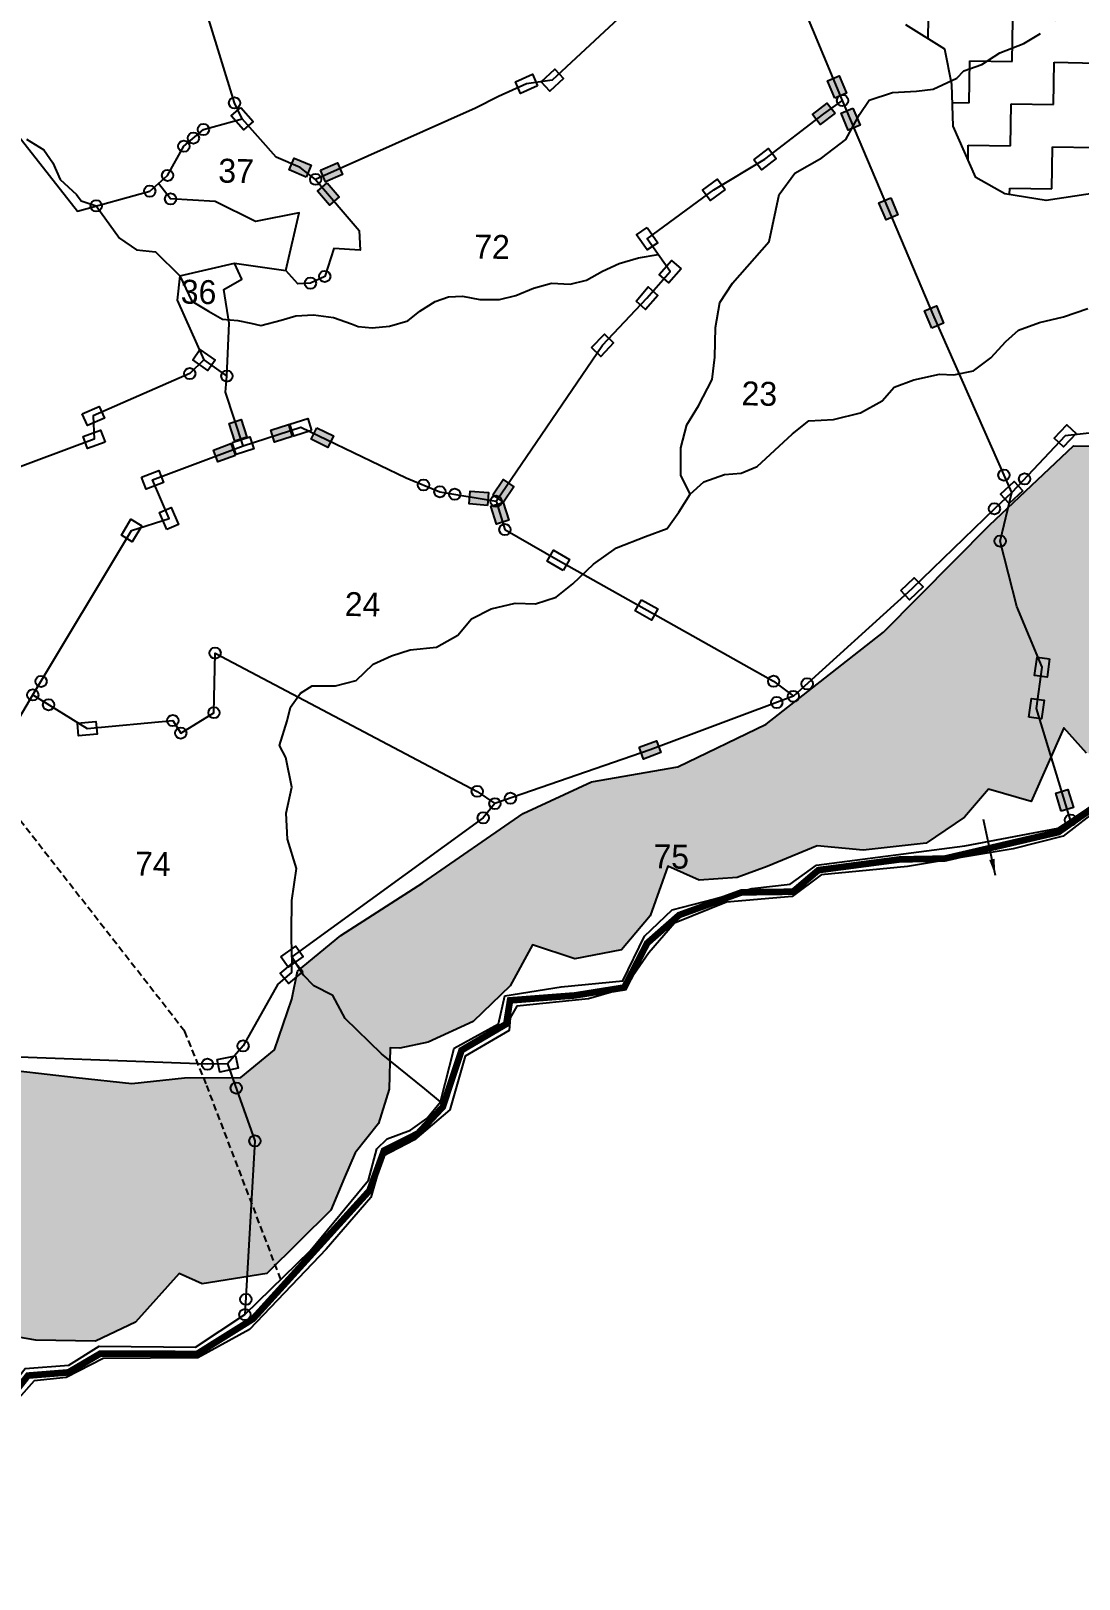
# Model space of a CAD drawing. Header units: metres. Extents: x 301755 to 304732, y 1947961 to 1950665.
# Drawn here: x 302934 to 303717, y 1948103 to 1949258 of the extents above; entities that cross this region are included whole.
import ezdxf

# ---------------------------------------------------------------- set-up
doc = ezdxf.new("R2010")
doc.units = ezdxf.units.M
doc.header["$MEASUREMENT"] = 0
doc.linetypes.add('DASHDOT', pattern=[1, 0.5, -0.25, 0, -0.25])
doc.linetypes.add('DASHED', pattern=[0.75, 0.5, -0.25])
for name, color, linetype in [('LINE_FOOTPATH', 1, 'DASHED'), ('LINE_WATER', 4, 'Continuous'), ('POLY_HATCH', 12, 'Continuous'), ('POLY_PARCEL', 6, 'Continuous'), ('POLY_WATER', 4, 'Continuous'), ('SYM_ARROW', 1, 'Continuous'), ('SYM_STONE', 1, 'Continuous'), ('TEXT_PARCEL', 7, 'Continuous'), ('V_BOUND_STREAM_LINE', 7, 'DASHDOT')]:
    doc.layers.add(name, color=color, linetype=linetype)
doc.styles.get("Standard").update_dxf_attribs({"font": 'arial.ttf'})
doc.styles.add('TEXT_MAP', font='')
doc.styles.get('TEXT_MAP').set_extended_font_data('Kruti Dev 050')
doc.dimstyles.get("Standard").update_dxf_attribs({"dimtxt": 0.18, "dimasz": 0.18, "dimexe": 0.18, "dimexo": 0.0625, "dimgap": 0.09, "dimtad": 0, "dimtih": 1, "dimtoh": 1, "dimdec": 4, "dimzin": 0, "dimdsep": 46, "dimtxsty": 'Standard', "dimcen": 0.09, "dimadec": 0, "dimazin": 0, "dimtfac": 1, "dimtdec": 4, "dimtofl": 0, "dimtmove": 0, "dimatfit": 3, "dimfxl": 1, "dimtolj": 1, "dimtzin": 0, "dimarcsym": 0})
pattern_1 = [(358.9197, (301528.122, 1947701.447), (32.06744, 30.88043), [31.47953, -31.47953]), (88.9197, (301559.596, 1947700.854), (-30.88043, 32.06744), [31.47953, -31.47953])]

# ---------------------------------------------------------------- blocks, each defined once
blk = doc.blocks.new('STONESQUAREFILLED')
blk.add_hatch(color=256).paths.add_polyline_path([(0.7, -0.48), (0.7, 0.48), (-0.7, 0.48), (-0.7, -0.48)])
blk.add_lwpolyline([(-0.7, 0.48), (0.7, 0.48), (0.7, -0.48), (-0.7, -0.48)], close=True)
blk = doc.blocks.new('STONE')
blk.add_circle((0, 0), 0.851)
blk = doc.blocks.new('STONESQUARE')
blk.add_lwpolyline([(-0.7, 0.48), (0.7, 0.48), (0.7, -0.48), (-0.7, -0.48)], close=True)
blk = doc.blocks.new('TEXTARROW')
blk.add_leader([(0.04, -0.01), (8.68, -0.01)], dimstyle='Standard', override={"dimtxt": 2.5, "dimasz": 2.5, "dimexe": 1.25, "dimexo": 0.625, "dimgap": 0.625, "dimtad": 1, "dimtih": 0, "dimtoh": 0, "dimzin": 8, "dimcen": 2.5, "dimtofl": 1})

msp = doc.modelspace()

# ---------------------------------------------------------------- hatches: boundary and pattern name
at = {"layer": 'POLY_HATCH'}
h = msp.add_hatch(dxfattribs=at)
h.set_pattern_fill('ZIGZAG', color=256, scale=9.914814, angle=-1.0803, style=0)
h.set_pattern_definition(pattern_1)
h.paths.add_polyline_path([(304046.9, 1948787.2), (304097.3, 1948781.3), (304141.6, 1948778), (304171.9, 1948810.7), (304198.5, 1948850.8), (304204.1, 1948884.3), (304220.1, 1948881.6), (304257.2, 1948887), (304280.7, 1948892.7), (304319.2, 1948906.8), (304335.7, 1948927.4), (304331.2, 1948954.6), (304307.1, 1948984.7), (304308.6, 1948994.5), (304334.3, 1948984.1), (304366.4, 1948989.7), (304384.2, 1949016.5), (304410, 1949060.9), (304431.1, 1949069.1), (304447.4, 1949086.1), (304462.6, 1949108), (304462.1, 1949143.7), (304474.4, 1949144.7), (304503.1, 1949160.2), (304522.2, 1949193.1), (304529, 1949227.5), (304546.3, 1949229.6), (304571.3, 1949245.2), (304580.3, 1949265.9), (304595.6, 1949295.2), (304601.2, 1949329.6), (304590.9, 1949353.8), (304634, 1949354.2), (304650.7, 1949387.2), (304648.6, 1949409.4), (304640.5, 1949436.7), (304623.7, 1949460.4), (304604.3, 1949476.8), (304558, 1949506), (304559.5, 1949519.5), (304557.3, 1949538), (304556.4, 1949551.6), (304537.2, 1949581.5), (304482.1, 1949602.3), (304474.7, 1949601.2), (304472.5, 1949616), (304471.5, 1949628.4), (304459.7, 1949654.5), (304467.4, 1949670.3), (304480.2, 1949697.2), (304488.2, 1949729.1), (304485.1, 1949761.2), (304474.7, 1949799.6), (304434, 1949820.8), (304439.3, 1949844.2), (304443.7, 1949881), (304445.7, 1949921.7), (304439, 1949960), (304411.3, 1949992.5), (304393.1, 1950007.5), (304394.3, 1950027.4), (304390.9, 1950049.6), (304382.8, 1950069.7), (304365.6, 1950087.6), (304343.7, 1950104.9), (304326.7, 1950096), (304320.9, 1950113.7), (304313.6, 1950133.7), (304282.5, 1950151.2), (304273.8, 1950137.6), (304260.8, 1950135.5), (304183.3, 1950130.8), (304171.8, 1950048.4), (304180.3, 1950034.6), (304209.2, 1949998.3), (304234.1, 1949948.5), (304255.3, 1949892.7), (304255.9, 1949859.4), (304256.3, 1949816.3), (304268.1, 1949785.3), (304282.5, 1949767.7), (304293.2, 1949746.6), (304300, 1949714.4), (304288.1, 1949669.1), (304302.7, 1949658.9), (304310.8, 1949635.4), (304315.2, 1949604.5), (304319.7, 1949579.8), (304341.3, 1949548.5), (304350.5, 1949516.3), (304358.4, 1949462.4), (304377.4, 1949423.8), (304389.8, 1949360.7), (304397.5, 1949312.5), (304387.4, 1949297.9), (304344.8, 1949265.5), (304317.3, 1949245.1), (304283.4, 1949212.4), (304239.6, 1949205.5), (304209.7, 1949188.8), (304180.7, 1949153.6), (304126.3, 1949143.5), (304083.8, 1949112.3), (304040.4, 1949103.2), (303975.1, 1949103.2), (303956.1, 1949074), (303927.6, 1949069.6), (303894.4, 1949071.5), (303875.6, 1949057.1), (303821.8, 1949017.4), (303751.5, 1948948.5), (303712.5, 1948948.6), (303649.8, 1948889.4), (303570.6, 1948809.6), (303483, 1948741), (303417, 1948709), (303352.7, 1948697.9), (303301.7, 1948674.2), (303226.8, 1948622.6), (303165.6, 1948583.1), (303133.1, 1948556.6), (303129, 1948535.8), (303115.9, 1948497.8), (303090.9, 1948477.3), (303048.9, 1948476.9), (303009.4, 1948472.7), (302968, 1948477.2), (302902.8, 1948484.6), (302864.4, 1948475.5), (302827.4, 1948472.5), (302770.7, 1948477.3), (302757.8, 1948444.2), (302728.7, 1948406.6), (302712.9, 1948416.7), (302701.9, 1948489.6), (302662.4, 1948553.2), (302620.5, 1948615.6), (302579.5, 1948664.5), (302535.2, 1948736.8), (302479.2, 1948776), (302461.4, 1948813.3), (302453.9, 1948873.8), (302449.5, 1948925.5), (302443.7, 1948942.8), (302442.6, 1948951.5), (302440.4, 1948966.3), (302438.3, 1948986), (302433.8, 1949004.6), (302425.3, 1949012.2), (302411, 1949042), (302410.2, 1949064.2), (302419.4, 1949091.1), (302435.7, 1949109.3), (302437.6, 1949142.5), (302441.7, 1949164.6), (302453.2, 1949187.8), (302461.3, 1949222.2), (302498.6, 1949240), (302500.2, 1949258.4), (302497.5, 1949298.5), (302489.3, 1949319.6), (302487.4, 1949350.4), (302489.3, 1949387.4), (302475.1, 1949418.4), (302473.1, 1949443.1), (302472.3, 1949466.6), (302472.8, 1949490), (302478.2, 1949514.5), (302482.3, 1949536.6), (302479.2, 1949569.9), (302473.3, 1949583.6), (302462.8, 1949614.6), (302468.2, 1949639.1), (302480.5, 1949656.7), (302455.6, 1949712.6), (302420.3, 1949735.5), (302415.3, 1949728.2), (302367, 1949720.5), (302331.1, 1949712.5), (302312.9, 1949730.1), (302290.1, 1949762.6), (302265.9, 1949785.2), (302243.3, 1949827.5), (302223.8, 1949842.7), (302199.7, 1949871.5), (302179.2, 1949892.8), (302164.7, 1949912.8), (302150.3, 1949932.8), (302139.5, 1949949), (302127.5, 1949965.2), (302124.2, 1949987.5), (302132.1, 1950010.7), (302154.8, 1950039.9), (302090.9, 1950053.4), (302019.2, 1950038.7), (302008.8, 1950014.3), (302018, 1949974.2), (302005.3, 1949953.5), (302009.7, 1949925), (302015.4, 1949902.7), (302021, 1949873.1), (302038.5, 1949818.5), (302043.1, 1949803.7), (302049, 1949785.1), (302052.4, 1949769), (302045.8, 1949749.4), (302027.9, 1949715.2), (302027.5, 1949691.8), (302040.7, 1949675.6), (302065.4, 1949676.3), (302079.4, 1949699.5), (302092.2, 1949723.9), (302093.1, 1949704.1), (302098.8, 1949683.1), (302115.9, 1949675.4), (302134.2, 1949665.2), (302136.5, 1949654), (302137.2, 1949623.2), (302146.5, 1949597.2), (302157.3, 1949579.7), (302197.7, 1949566), (302163.1, 1949561.7), (302112, 1949531.9), (302094.1, 1949495.2), (302093.4, 1949459.5), (302105, 1949419.9), (302120.6, 1949396.2), (302156.1, 1949385.6), (302184.4, 1949383.9), (302204.4, 1949394.6), (302214.1, 1949388.2), (302212.4, 1949363.6), (302218.2, 1949345), (302226.6, 1949330.1), (302226, 1949296.8), (302239.2, 1949279.3), (302214.2, 1949262.6), (302197.8, 1949240.7), (302192.2, 1949208.8), (302212.5, 1949171.4), (302197.4, 1949154.5), (302175.8, 1949119.1), (302166.4, 1949078.6), (302189.2, 1949047.4), (302240.4, 1949011.5), (302209.4, 1949002.2), (302189.1, 1948973), (302179.8, 1948937.5), (302195.1, 1948899), (302242.6, 1948859.4), (302218.7, 1948835.2), (302213.1, 1948800.8), (302239.3, 1948753.5), (302282.1, 1948735.4), (302267, 1948716), (302259.9, 1948666.8), (302275.1, 1948624.6), (302306.8, 1948604.3), (302352.3, 1948596.1), (302404.2, 1948605), (302386.9, 1948582.4), (302370.6, 1948569.1), (302358, 1948553.4), (302338.9, 1948524.1), (302327.5, 1948504.6), (302336.7, 1948472.4), (302340, 1948449), (302359.5, 1948437.5), (302418, 1948400.7), (302391.5, 1948369.1), (302381, 1948336.1), (302379.3, 1948310.2), (302405.4, 1948259.2), (302417.5, 1948243), (302446.7, 1948223.9), (302476, 1948208.6), (302515.2, 1948194.3), (302547.3, 1948197.4), (302568.3, 1948200.7), (302579, 1948178.3), (302610.7, 1948158), (302657.3, 1948147.3), (302696, 1948172.4), (302712.4, 1948191.8), (302745, 1948248), (302751.7, 1948213.4), (302765, 1948197.1), (302785.8, 1948188.1), (302821.5, 1948189.9), (302855.1, 1948202.8), (302887.7, 1948233), (302898.1, 1948262.4), (302906.1, 1948295.5), (302913.4, 1948285.5), (302937.9, 1948281.3), (302982.3, 1948280.5), (303012.2, 1948294.7), (303044.9, 1948331.1), (303062, 1948323.3), (303110.3, 1948331.1), (303158, 1948378.2), (303168.3, 1948402.7), (303176.1, 1948421), (303193.7, 1948442.8), (303201.6, 1948468.6), (303202.2, 1948499.4), (303209.6, 1948499.2), (303230.7, 1948503.7), (303264.2, 1948519.1), (303291.9, 1948545.7), (303308.5, 1948576.2), (303340.3, 1948565.7), (303375, 1948572.5), (303396.4, 1948598), (303409.7, 1948634.9), (303432.9, 1948624.6), (303461.3, 1948626.6), (303483.7, 1948634.8), (303521, 1948650.1), (303555.4, 1948647), (303602.4, 1948652.2), (303631.1, 1948671.4), (303648.9, 1948692.3), (303680.8, 1948683.1), (303705.2, 1948738.1), (303722.1, 1948719.3), (303765.3, 1948718.5), (303791.5, 1948736.4), (303815.7, 1948775.4), (303834.1, 1948750.5), (303882.9, 1948721.3), (303927, 1948706.9), (303960.3, 1948709.9), (303995.2, 1948727.8), (304016.7, 1948755.7)])
h.paths.add_polyline_path([(302253.5, 1949553.3, -1), (302270.8, 1949553, -1)], flags=16)
h.paths.add_polyline_path([(302165.8, 1949534.3, -1), (302183, 1949534, -1)], flags=16)
h = msp.add_hatch(dxfattribs=at)
h.set_pattern_fill('ZIGZAG', color=256, scale=9.914814, angle=-1.0803, style=0)
h.set_pattern_definition(pattern_1)
h.paths.add_polyline_path([(304050.9, 1949145.5), (304080.4, 1949150.8), (304112.9, 1949157.5), (304142.4, 1949162.9), (304167.4, 1949168.3), (304182.5, 1949187.1), (304210.7, 1949202.7), (304235.9, 1949212.5), (304272.8, 1949223.5), (304308.7, 1949255.2), (304337, 1949273.7), (304371.2, 1949295.1), (304384.7, 1949311), (304377.9, 1949342), (304351.8, 1949357.2), (304343.3, 1949375), (304340.9, 1949404.4), (304326.7, 1949431.1), (304306.8, 1949468.2), (304270.3, 1949477.7), (304237.9, 1949473.9), (304228.9, 1949466.7), (304202.5, 1949470.1), (304162.5, 1949450.3), (304150.2, 1949421.2), (304128.8, 1949380.5), (304121.9, 1949405.6), (304101.6, 1949419.2), (304069.3, 1949421.2), (304054.5, 1949412.7), (304019.2, 1949411.9), (304019.6, 1949433.9), (304009.8, 1949460.5), (303985.4, 1949491.9), (303966.6, 1949506.9), (303936, 1949520.7), (303955.4, 1949535), (303974.8, 1949549.3), (303995.8, 1949573.9), (304005.3, 1949610.4), (303995.8, 1949650.3), (303974.8, 1949707.9), (303950.2, 1949727.5), (303926.9, 1949738.2), (303903.5, 1949747.5), (303878.6, 1949747.9), (303854.9, 1949738.1), (303829.5, 1949716.6), (303826.8, 1949731.3), (303809.5, 1949749.2), (303777.2, 1949749.8), (303744.6, 1949812.1), (303699.1, 1949818.9), (303679.9, 1949810.4), (303646.4, 1949830.2), (303605.1, 1949820.7), (303585.2, 1949777), (303563, 1949768.6), (303543.4, 1949744), (303528.2, 1949714.9), (303536.3, 1949681), (303582.7, 1949643.4), (303532.5, 1949634), (303512.6, 1949591.8), (303537.7, 1949520.9), (303545.9, 1949485.5), (303572.2, 1949479.1), (303596.9, 1949463.9), (303580.4, 1949446.6), (303546, 1949412), (303532, 1949371.2), (303539.7, 1949313.7), (303552.4, 1949285.6), (303587.2, 1949262.9), (303616.3, 1949244.7), (303621.7, 1949218.2), (303622.6, 1949187.3), (303639.5, 1949148.8), (303661.3, 1949136.7), (303692.1, 1949131.7), (303734.8, 1949138.2), (303757.1, 1949151), (303771.8, 1949152.2), (303776, 1949140.4), (303798, 1949138.5), (303821.6, 1949141), (303832.5, 1949099.7), (303869, 1949087.2), (303908.7, 1949088), (303925.3, 1949106.7), (303948.3, 1949162.1), (303967.3, 1949155.9), (303976, 1949148.4), (304014.1, 1949141.8)])
h.paths.add_polyline_path([(304017.4, 1949245.4), (303984.7, 1949242.4), (303950.9, 1949240.6), (303930.5, 1949245.8), (303910.2, 1949254.7), (303886.1, 1949257.5), (303873.7, 1949240.9), (303869.5, 1949209.6), (303845.7, 1949227), (303820.9, 1949256.4), (303791.6, 1949301.5), (303764.2, 1949320.1), (303740.7, 1949354.3), (303746.4, 1949397.6), (303719.3, 1949435.5), (303707.7, 1949457.4), (303708.5, 1949498.4), (303710, 1949517.6), (303691.4, 1949551.8), (303672, 1949613.6), (303675.3, 1949659.3), (303662.1, 1949663.2), (303662.6, 1949689.7), (303676, 1949694.3), (303689.2, 1949691.6), (303703.3, 1949672.1), (303729.5, 1949654.7), (303752.4, 1949650.7), (303761.9, 1949644.5), (303771.3, 1949629.8), (303775.6, 1949603.2), (303800.9, 1949601.5), (303821.5, 1949606), (303845.8, 1949616.4), (303863.9, 1949617.2), (303865, 1949610), (303861.1, 1949595.6), (303831.5, 1949563.6), (303820.5, 1949552.9), (303806.7, 1949526.7), (303816.1, 1949510.8), (303827.8, 1949493.7), (303831.2, 1949479.2), (303835.5, 1949455), (303832.8, 1949439.4), (303833.6, 1949417.7), (303843, 1949401.8), (303853.5, 1949384.7), (303858, 1949367.8), (303857.7, 1949350.9), (303863.4, 1949331.5), (303876.1, 1949304.7), (303880.9, 1949302.2), (303906.3, 1949305.4), (303934.1, 1949307.3), (303960.6, 1949305.6), (303985.7, 1949293), (304000.2, 1949292.8), (304019.6, 1949299.6), (304048.7, 1949305.1), (304076.4, 1949304.6), (304101.7, 1949300.5), (304123.4, 1949300.1), (304142.8, 1949306.9), (304172, 1949319.7), (304198.5, 1949318), (304203, 1949299.8), (304160.4, 1949281.3), (304148.9, 1949247.8), (304132, 1949245.7), (304063, 1949232.5)], flags=16)

# ---------------------------------------------------------------- linework, layer by layer
at = {"layer": 'LINE_FOOTPATH', "ltscale": 10}
msp.add_lwpolyline([(303120.7, 1948326.6), (303065, 1948472.4), (303049, 1948511.7), (302908.9, 1948691.1), (302893.9, 1948727.2), (302849.8, 1948865.2), (302805.3, 1949017.8), (302764.1, 1949196.8), (302755.3, 1949225.8), (302747.4, 1949416.4), (302745.5, 1949501.3), (302753.1, 1949538.1), (302776.9, 1949595), (302789.6, 1949625.1), (302802.6, 1949669), (302810.3, 1949722.8), (302809.2, 1949849.5)], dxfattribs=at)
at = {"layer": 'LINE_WATER'}
for points in [[(303426.3, 1948912.5), (303419.4, 1948926.7), (303419.4, 1948947.1), (303423.9, 1948964.3), (303432.5, 1948978.4), (303442.6, 1948998.2), (303444.8, 1949014.8), (303445.3, 1949037), (303448.5, 1949055.5), (303457.8, 1949070), (303485.3, 1949101), (303492.7, 1949136.2), (303504.4, 1949152), (303524.5, 1949163.6), (303542.4, 1949177.3), (303552.8, 1949196), (303559.8, 1949206.6), (303577.2, 1949212.4), (303595.2, 1949213.2), (303607.6, 1949214.8), (303625.4, 1949223.1), (303630.6, 1949228.5), (303644, 1949233.3), (303657.5, 1949241.8), (303675.3, 1949248.9), (303687.8, 1949256.4)], [(302930.9, 1949177.4), (302943.7, 1949169.6), (302950.5, 1949159.9), (302955.9, 1949147.4), (302968.2, 1949136.2), (302971.7, 1949131.5), (302982.9, 1949127.7)], [(302982.9, 1949127.7), (303000.2, 1949103.7), (303012.9, 1949095), (303027.1, 1949093.3), (303045.2, 1949075.6)], [(303045.2, 1949075.6), (303054.2, 1949056.6), (303066.6, 1949049.2), (303077.1, 1949043.1), (303088.7, 1949042.1), (303098.3, 1949040.1), (303105.8, 1949038.4), (303120.9, 1949042.3), (303132, 1949045.7), (303145, 1949046.3), (303159.9, 1949044.5), (303173.5, 1949039.6), (303178.4, 1949037.7), (303189, 1949036.7), (303201.7, 1949037.9), (303215.4, 1949041.9), (303224.5, 1949049), (303235.9, 1949056.3), (303245.9, 1949059.7), (303256.2, 1949060.3), (303269.2, 1949057.9), (303283.9, 1949057.8), (303296.2, 1949060.8), (303309.3, 1949066.4), (303322.7, 1949070), (303336.7, 1949069.3), (303348.8, 1949072.3), (303360.9, 1949078.9), (303373.3, 1949084.6), (303387.7, 1949088.9), (303402.4, 1949091.4)], [(303240, 1948459), (303228.3, 1948468.8), (303195.8, 1948494.8), (303168.7, 1948521.4), (303159.6, 1948538.5), (303145.3, 1948545.6), (303137.6, 1948553.6), (303129, 1948567.4), (303128.6, 1948585.7), (303128.8, 1948609.3), (303132.5, 1948633.3), (303125.6, 1948655), (303124.7, 1948674.5), (303128.9, 1948693.9), (303124.5, 1948716), (303119.8, 1948725), (303125.5, 1948743.4), (303128, 1948753.7), (303135.5, 1948764), (303144, 1948769.6), (303161.5, 1948769.5), (303177, 1948773.6), (303189.7, 1948785.7), (303203.2, 1948791.8), (303217.2, 1948796.4), (303236.8, 1948798.3), (303252.9, 1948807.3), (303263.1, 1948819.6), (303277.6, 1948827.1), (303295.7, 1948831.1), (303310.7, 1948830.6), (303326.2, 1948835.6), (303338.8, 1948845.7), (303354.1, 1948860.4), (303371.3, 1948872.5), (303393, 1948880.9), (303409.1, 1948887), (303417.7, 1948899.2), (303426.3, 1948912.5), (303436.4, 1948921.7), (303451.9, 1948927.2), (303464.4, 1948928.2), (303476.4, 1948933.3), (303489.5, 1948945.5), (303502.7, 1948957.7), (303514.8, 1948967.3), (303533.3, 1948968.2), (303553.4, 1948973.2), (303569.6, 1948982.2), (303578.6, 1948992.5), (303593.2, 1948998), (303612.3, 1949002), (303623.2, 1949001.5), (303637.7, 1949004.5), (303650.8, 1949014.2), (303661.9, 1949026.4), (303671.5, 1949035), (303687, 1949040.6), (303705.1, 1949045), (303723.2, 1949051)]]:
    msp.add_lwpolyline(points, dxfattribs=at)
at = {"layer": 'POLY_HATCH'}
for points in [[(303734.8, 1949138.2), (303692.1, 1949131.7), (303661.3, 1949136.7), (303639.5, 1949148.8), (303622.6, 1949187.3), (303621.7, 1949218.2), (303616.3, 1949244.7), (303587.2, 1949262.9)], [(302902.8, 1948484.6), (302968, 1948477.2), (303009.4, 1948472.7), (303048.9, 1948476.9), (303090.9, 1948477.3), (303115.9, 1948497.8), (303129, 1948535.8), (303133.1, 1948556.6), (303165.6, 1948583.1), (303226.8, 1948622.6), (303301.7, 1948674.2), (303352.7, 1948697.9), (303417, 1948709), (303483, 1948741), (303570.6, 1948809.6), (303649.8, 1948889.4), (303712.5, 1948948.6), (303751.5, 1948948.5)], [(303722.1, 1948719.3), (303705.2, 1948738.1), (303680.8, 1948683.1), (303648.9, 1948692.3), (303631.1, 1948671.4), (303602.4, 1948652.2), (303555.4, 1948647), (303521, 1948650.1), (303483.7, 1948634.8), (303461.3, 1948626.6), (303432.9, 1948624.6), (303409.7, 1948634.9), (303396.4, 1948598), (303375, 1948572.5), (303340.3, 1948565.7), (303308.5, 1948576.2), (303291.9, 1948545.7), (303264.2, 1948519.1), (303230.7, 1948503.7), (303209.6, 1948499.2), (303202.2, 1948499.4), (303201.6, 1948468.6), (303193.7, 1948442.8), (303176.1, 1948421), (303168.3, 1948402.7), (303158, 1948378.2), (303110.3, 1948331.1), (303062, 1948323.3), (303044.9, 1948331.1), (303012.2, 1948294.7), (302982.3, 1948280.5), (302937.9, 1948281.3), (302913.4, 1948285.5)]]:
    msp.add_lwpolyline(points, dxfattribs=at)
at = {"layer": 'POLY_PARCEL'}
for points in [[(303474.7, 1949362.5), (303323.3, 1949221.6), (303304.1, 1949218.7), (303283.3, 1949209.3), (303266.1, 1949200.5), (303146.7, 1949147.5)], [(303540.1, 1949206.3), (303474.7, 1949362.5)], [(303091.9, 1949192.7), (303086.2, 1949204.5), (303066.7, 1949267.5), (303066, 1949278)], [(302900.2, 1949214.1), (302903.3, 1949207), (302968.8, 1949123.8), (303022.8, 1949138.7), (303029.3, 1949144.4)], [(303281.4, 1948907.3), (303360.9, 1949023.7), (303394, 1949058.8), (303411.3, 1949078.6), (303394.2, 1949103.2), (303443.9, 1949139.7), (303482.1, 1949162.5), (303526, 1949196.4), (303540.1, 1949206.3)], [(303666.3, 1948913.7), (303608.4, 1949044.8), (303540.1, 1949206.3)], [(303029.3, 1949144.4), (303036.2, 1949150.4), (303048.3, 1949172.2), (303062.9, 1949184.7), (303091.9, 1949192.7)], [(303146.7, 1949147.5), (303135.1, 1949156.3), (303117.1, 1949164), (303091.9, 1949192.7)], [(303124.4, 1949079.4), (303134.4, 1949122.5), (303101.7, 1949116), (303071.7, 1949130.9), (303038.4, 1949132.9), (303029.3, 1949144.4)], [(303146.7, 1949147.5), (303179.3, 1949109.4), (303179.9, 1949094.6), (303160.2, 1949095.9), (303153.5, 1949075.1), (303142.8, 1949070), (303133.4, 1949069.5), (303124.4, 1949079.4)], [(303045.2, 1949075.6), (303086.2, 1949085)], [(303080.5, 1949000.7), (303082.1, 1949040.2), (303078.1, 1949065.3), (303091.5, 1949072.9), (303086.2, 1949085)], [(303086.2, 1949085), (303124.4, 1949079.4)], [(303896.6, 1949090.1), (303867.4, 1949067.5), (303744.5, 1948960.4), (303706.2, 1948956.1), (303666.3, 1948913.7)], [(303045.2, 1949075.6), (303043.3, 1949057.4), (303063.3, 1949012.7)], [(303063.3, 1949012.7), (303052.7, 1949002.5), (302980.7, 1948970.9), (302981.3, 1948953.5), (302915.3, 1948929.1)], [(303063.3, 1949012.7), (303080.5, 1949000.7)], [(303092.5, 1948948.7), (303079.4, 1948988.8), (303080.5, 1949000.7)], [(303092.5, 1948948.7), (303135.6, 1948962.5), (303214.2, 1948924.7), (303239.5, 1948914.4), (303281.4, 1948907.3)], [(302935.5, 1948762.7), (303009.3, 1948885.5), (303037.3, 1948894.4), (303024.9, 1948923.2), (303092.5, 1948948.7)], [(303666.3, 1948913.7), (303653.4, 1948901.7), (303591.8, 1948842), (303503.3, 1948761.7)], [(303710.2, 1948669.4), (303684.8, 1948752.5), (303689, 1948783.5), (303670.2, 1948828.8), (303657.7, 1948877.6), (303666.3, 1948913.7)], [(303281.4, 1948907.3), (303288, 1948886.1), (303327.8, 1948863.2), (303488.6, 1948772.9), (303503.3, 1948761.7)], [(302935.5, 1948762.7), (302976.2, 1948737.6), (303040.1, 1948743.6), (303046, 1948734.3), (303070.8, 1948749.5), (303071.6, 1948794), (303267.3, 1948690.8), (303280.5, 1948681.6)], [(302776.5, 1948497.4), (302813, 1948557.2), (302860.9, 1948636.4), (302935.5, 1948762.7)], [(303503.3, 1948761.7), (303396.3, 1948721.7), (303280.5, 1948681.6)], [(303280.5, 1948681.6), (303271.8, 1948671), (303129, 1948567.4), (303128.7, 1948555.6), (303118.5, 1948547), (303092.5, 1948500.8), (303081, 1948487.4)], [(303081, 1948487.4), (303065.9, 1948487.1), (302878.3, 1948494.1), (302817.4, 1948482.6), (302788.2, 1948492.6), (302776.5, 1948497.4)], [(303081, 1948487.4), (303101.4, 1948429.9), (303093.9, 1948300.3)]]:
    msp.add_lwpolyline(points, dxfattribs=at)
at = {"layer": 'POLY_WATER'}
for points in [[(303710.2, 1948669.4), (303784.8, 1948719.6), (303807.2, 1948744.3), (303897.3, 1948697.3), (303924.7, 1948687.2), (303977.4, 1948697.6), (304039.2, 1948717.3), (304051.4, 1948739.2), (304067.2, 1948754.7)], [(303732.4, 1948678.7), (303704.7, 1948657.3), (303667.3, 1948647.8), (303588.5, 1948634.7), (303524, 1948628.6), (303502.3, 1948612.3), (303453.4, 1948608.1), (303414.6, 1948592.5), (303395.4, 1948570.2), (303376.9, 1948543.6), (303350.4, 1948535.9), (303297, 1948530.4), (303292, 1948521.9), (303291.1, 1948512.4), (303258.4, 1948493.2), (303246.9, 1948453.1), (303220.5, 1948430.7), (303196.7, 1948418.2), (303187.8, 1948387.7), (303154.5, 1948349.2), (303097.3, 1948289.2), (303058.7, 1948268), (302988.1, 1948267.6), (302960.5, 1948253.3), (302936.6, 1948250.8), (302905.2, 1948215.7)], [(303093.9, 1948300.3), (303142.5, 1948348), (303186.1, 1948400.6), (303192.3, 1948424), (303200.1, 1948431.5), (303217.5, 1948437.9), (303229.6, 1948446.6), (303240, 1948459), (303250, 1948499.1), (303283.2, 1948517.4), (303287.8, 1948538.3), (303329.9, 1948544.8), (303375.9, 1948549.4), (303392.3, 1948582.6), (303412.8, 1948602.3), (303443.7, 1948610.3), (303472.3, 1948618.3), (303500.9, 1948621.4), (303520.7, 1948635.8), (303631.3, 1948650.2), (303701.1, 1948663.3), (303710.2, 1948669.4)], [(302678.5, 1948103), (302716.2, 1948110.5), (302755.8, 1948104.3), (302785.7, 1948111.1), (302832.5, 1948135), (302836.5, 1948174), (302849.4, 1948189.2), (302857.7, 1948190.1), (302874.4, 1948190.3), (302929.8, 1948260.1), (302962.4, 1948262.5), (302985, 1948276.8), (303057.1, 1948275.9), (303093.9, 1948300.3)]]:
    msp.add_lwpolyline(points, dxfattribs=at)
at = {"layer": 'V_BOUND_STREAM_LINE', "ltscale": 10, "const_width": 4.96}
msp.add_lwpolyline([(302877.8, 1948186.1), (302931.9, 1948254.8), (302962.1, 1948257.2), (302985.9, 1948271.2), (303058.2, 1948271), (303099.9, 1948297.1), (303186.8, 1948392.8), (303197.7, 1948422.7), (303223.1, 1948435.5), (303241.6, 1948455.3), (303255.6, 1948497.6), (303289, 1948517.2), (303291.8, 1948534.8), (303340.2, 1948538.5), (303377.1, 1948544.4), (303394.2, 1948577.5), (303418.1, 1948598.5), (303464.7, 1948615.4), (303503.1, 1948615.9), (303522, 1948632), (303582.8, 1948640), (303616.3, 1948640.6), (303701.3, 1948660.4), (303783.3, 1948717.9)], dxfattribs=at)

# ---------------------------------------------------------------- block references
at = {"layer": 'SYM_ARROW', "xscale": 4.957407059961825, "yscale": 4.957407059961825, "zscale": 4.957407059961825, "rotation": 102.0795323773273}
msp.add_blockref('TEXTARROW', (303654.1, 1948627.7), dxfattribs=at)
at = {"layer": 'SYM_STONE', "ltscale": 10}
for name, p, xscale, yscale, zscale, rotation in [('STONESQUARE', (303304.1, 1949218.7), 9.914814119923651, 9.914814119923651, 9.914814119923651, 204.3118891633863), ('STONESQUARE', (303323.3, 1949221.6), 9.91481411992365, 9.91481411992365, 9.91481411992365, 42.9575429573668), ('STONESQUAREFILLED', (303535.9, 1949216.4), 9.91481411992365, 9.91481411992365, 9.91481411992365, 112.7204599085827), ('STONE', (303540.1, 1949206.3), 4.957407059961825, 4.957407059961825, 4.957407059961825, 358.919699455523), ('STONE', (303086.2, 1949204.5), 4.957407059961825, 4.957407059961825, 4.957407059961825, 358.919699455523), ('STONESQUARE', (303091.9, 1949192.7), 9.91481411992365, 9.91481411992365, 9.91481411992365, 311.2983599610233), ('STONESQUAREFILLED', (303526, 1949196.4), 9.91481411992365, 9.91481411992365, 9.91481411992365, 217.6742976030534), ('STONESQUAREFILLED', (303546, 1949192.4), 9.914814119923651, 9.914814119923651, 9.914814119923651, 292.9056091229534), ('STONE', (303062.9, 1949184.7), 4.957407059961825, 4.957407059961825, 4.957407059961825, 358.919699455523), ('STONE', (303048.3, 1949172.2), 4.957407059961825, 4.957407059961825, 4.957407059961825, 358.919699455523), ('STONE', (303055.4, 1949178.3), 4.957407059961825, 4.957407059961825, 4.957407059961825, 358.919699455523), ('STONESQUAREFILLED', (303135.1, 1949156.3), 9.91481411992365, 9.91481411992365, 9.91481411992365, 156.9223449736593), ('STONESQUARE', (303482.1, 1949162.5), 9.91481411992365, 9.91481411992365, 9.91481411992365, 37.67429760305357), ('STONE', (303036.2, 1949150.4), 4.957407059961825, 4.957407059961825, 4.957407059961825, 358.919699455523), ('STONE', (303146.7, 1949147.5), 4.957407059961825, 4.957407059961825, 4.957407059961825, 358.919699455523), ('STONESQUAREFILLED', (303158.5, 1949152.7), 9.91481411992365, 9.91481411992365, 9.91481411992365, 23.95530024209715), ('STONE', (303022.8, 1949138.7), 4.957407059961825, 4.957407059961825, 4.957407059961825, 358.919699455523), ('STONESQUAREFILLED', (303156.1, 1949136.5), 9.914814119923651, 9.914814119923651, 9.914814119923651, 310.6098044463895), ('STONESQUARE', (303443.9, 1949139.7), 9.91481411992365, 9.91481411992365, 9.91481411992365, 216.2792826986297), ('STONE', (302982.9, 1949127.7), 4.957407059961825, 4.957407059961825, 4.957407059961825, 358.919699455523), ('STONE', (303038.4, 1949132.9), 4.957407059961825, 4.957407059961825, 4.957407059961825, 358.919699455523), ('STONESQUAREFILLED', (303574.3, 1949125.5), 9.91481411992365, 9.91481411992365, 9.91481411992365, 292.9056091229533), ('STONESQUARE', (303394.2, 1949103.2), 9.91481411992365, 9.91481411992365, 9.91481411992365, 304.8376161082216), ('STONESQUARE', (303411.3, 1949078.6), 9.91481411992365, 9.91481411992365, 9.91481411992365, 228.8967154992098), ('STONE', (303142.8, 1949070), 4.957407059961825, 4.957407059961825, 4.957407059961825, 358.919699455523), ('STONE', (303153.5, 1949075.1), 4.957407059961825, 4.957407059961825, 4.957407059961825, 358.919699455523), ('STONESQUARE', (303394, 1949058.8), 9.91481411992365, 9.91481411992365, 9.91481411992365, 48.89671549921032), ('STONESQUAREFILLED', (303608.4, 1949044.8), 9.91481411992365, 9.91481411992365, 9.91481411992365, 112.9056091229528), ('STONESQUARE', (303360.9, 1949023.7), 9.91481411992365, 9.91481411992365, 9.91481411992365, 46.62604868824283)]:
    msp.add_blockref(name, p, dxfattribs=dict(at, xscale=xscale, yscale=yscale, zscale=zscale, rotation=rotation))
at = {"layer": 'SYM_STONE'}
for name, p, xscale, yscale, zscale, rotation in [('STONESQUARE', (303063.3, 1949012.7), 9.91481411992365, 9.91481411992365, 9.91481411992365, 324.9553906367742), ('STONE', (303052.7, 1949002.5), 4.957407059961825, 4.957407059961825, 4.957407059961825, 358.919699455523), ('STONE', (303080.5, 1949000.7), 4.957407059961825, 4.957407059961825, 4.957407059961825, 358.919699455523), ('STONESQUARE', (302980.7, 1948970.9), 9.914814119923651, 9.914814119923651, 9.914814119923651, 23.71607468737344), ('STONESQUAREFILLED', (303088.7, 1948960.2), 9.91481411992365, 9.91481411992365, 9.91481411992365, 108.1740494761472), ('STONESQUARE', (303135.6, 1948962.5), 9.91481411992365, 9.91481411992365, 9.91481411992365, 197.7487410712203), ('STONESQUARE', (302981.3, 1948953.5), 9.91481411992365, 9.91481411992365, 9.91481411992365, 200.3003806458317), ('STONESQUARE', (303092.5, 1948948.7), 9.91481411992365, 9.91481411992365, 9.91481411992365, 17.74874107122082), ('STONESQUAREFILLED', (303121.2, 1948957.9), 9.91481411992365, 9.91481411992365, 9.91481411992365, 197.7487410712206), ('STONESQUAREFILLED', (303151.7, 1948954.8), 9.91481411992365, 9.91481411992365, 9.91481411992365, 334.336547790051), ('STONESQUARE', (303706.2, 1948956.1), 9.91481411992365, 9.91481411992365, 9.91481411992365, 226.7365329837695), ('STONESQUAREFILLED', (303078.6, 1948943.5), 9.91481411992365, 9.91481411992365, 9.91481411992365, 200.6476065656562), ('STONESQUARE', (303024.9, 1948923.2), 9.91481411992365, 9.91481411992365, 9.91481411992365, 20.64760656565588), ('STONE', (303227.2, 1948919.4), 4.957407059961825, 4.957407059961825, 4.957407059961825, 358.919699455523), ('STONESQUAREFILLED', (303286.8, 1948915.1), 9.91481411992365, 9.91481411992365, 9.91481411992365, 55.69098617703344), ('STONE', (303660.5, 1948926.8), 4.957407059961825, 4.957407059961825, 4.957407059961825, 358.919699455523), ('STONESQUARE', (303666.3, 1948913.7), 9.91481411992365, 9.91481411992365, 9.91481411992365, 222.9412761962221), ('STONE', (303675.9, 1948923.9), 4.957407059961825, 4.957407059961825, 4.957407059961825, 358.919699455523), ('STONE', (303239.5, 1948914.4), 4.957407059961825, 4.957407059961825, 4.957407059961825, 358.919699455523), ('STONE', (303250.5, 1948912.5), 4.957407059961825, 4.957407059961825, 4.957407059961825, 358.919699455523), ('STONESQUAREFILLED', (303268.5, 1948909.5), 9.914814119923651, 9.914814119923651, 9.914814119923651, 175.4277528400226), ('STONE', (303281.4, 1948907.3), 4.957407059961825, 4.957407059961825, 4.957407059961825, 358.919699455523), ('STONESQUARE', (303037.3, 1948894.4), 9.91481411992365, 9.91481411992365, 9.91481411992365, 113.3480988515212), ('STONESQUAREFILLED', (303284.2, 1948898.3), 9.91481411992365, 9.91481411992365, 9.91481411992365, 287.349040051632), ('STONE', (303653.4, 1948901.7), 4.957407059961825, 4.957407059961825, 4.957407059961825, 358.919699455523), ('STONESQUARE', (303009.3, 1948885.5), 9.91481411992365, 9.91481411992365, 9.91481411992365, 239.0368506037211), ('STONE', (303288, 1948886.1), 4.957407059961825, 4.957407059961825, 4.957407059961825, 358.919699455523), ('STONE', (303657.7, 1948877.6), 4.957407059961825, 4.957407059961825, 4.957407059961825, 358.919699455523), ('STONESQUARE', (303327.8, 1948863.2), 9.91481411992365, 9.91481411992365, 9.91481411992365, 150.1456484702795), ('STONESQUARE', (303591.8, 1948842), 9.91481411992365, 9.91481411992365, 9.91481411992365, 44.09127308045043), ('STONESQUARE', (303393.7, 1948826.2), 9.914814119923651, 9.914814119923651, 9.914814119923651, 330.6585546324865), ('STONE', (303071.6, 1948794), 4.957407059961825, 4.957407059961825, 4.957407059961825, 358.919699455523), ('STONESQUARE', (303689, 1948783.5), 9.914814119923651, 9.914814119923651, 9.914814119923651, 262.2606643102291), ('STONE', (302941.7, 1948772.8), 4.957407059961825, 4.957407059961825, 4.957407059961825, 358.919699455523), ('STONE', (303488.6, 1948772.9), 4.957407059961825, 4.957407059961825, 4.957407059961825, 358.919699455523), ('STONE', (303513.6, 1948771), 4.957407059961825, 4.957407059961825, 4.957407059961825, 358.919699455523), ('STONE', (302935.5, 1948762.7), 4.957407059961825, 4.957407059961825, 4.957407059961825, 358.919699455523), ('STONE', (302947.3, 1948755.4), 4.957407059961825, 4.957407059961825, 4.957407059961825, 358.919699455523), ('STONE', (303490.9, 1948757.1), 4.957407059961825, 4.957407059961825, 4.957407059961825, 358.919699455523), ('STONE', (303503.3, 1948761.7), 4.957407059961825, 4.957407059961825, 4.957407059961825, 358.919699455523), ('STONESQUARE', (303684.8, 1948752.5), 9.91481411992365, 9.91481411992365, 9.91481411992365, 82.26066431022893), ('STONE', (303040.1, 1948743.6), 4.957407059961825, 4.957407059961825, 4.957407059961825, 358.919699455523), ('STONE', (303070.8, 1948749.5), 4.957407059961825, 4.957407059961825, 4.957407059961825, 358.919699455523), ('STONESQUARE', (302976.2, 1948737.6), 9.91481411992365, 9.91481411992365, 9.91481411992365, 5.374038155500584), ('STONE', (303046, 1948734.3), 4.957407059961825, 4.957407059961825, 4.957407059961825, 358.919699455523), ('STONESQUAREFILLED', (303396.3, 1948721.7), 9.91481411992365, 9.91481411992365, 9.91481411992365, 20.46191641542094), ('STONE', (303267.3, 1948690.8), 4.957407059961825, 4.957407059961825, 4.957407059961825, 358.919699455523), ('STONE', (303292.1, 1948685.6), 4.957407059961825, 4.957407059961825, 4.957407059961825, 358.919699455523), ('STONESQUAREFILLED', (303705.8, 1948684.1), 9.91481411992365, 9.91481411992365, 9.91481411992365, 107.0173439474497), ('STONE', (303280.5, 1948681.6), 4.957407059961825, 4.957407059961825, 4.957407059961825, 358.919699455523), ('STONE', (303271.8, 1948671), 4.957407059961825, 4.957407059961825, 4.957407059961825, 358.919699455523), ('STONE', (303710.2, 1948669.4), 4.957407059961825, 4.957407059961825, 4.957407059961825, 358.919699455523), ('STONESQUARE', (303129, 1948567.4), 9.91481411992365, 9.91481411992365, 9.91481411992365, 35.97267782500407), ('STONESQUARE', (303128.7, 1948555.6), 9.91481411992365, 9.91481411992365, 9.91481411992365, 220.2084183192559), ('STONE', (303092.5, 1948500.8), 4.957407059961825, 4.957407059961825, 4.957407059961825, 358.919699455523), ('STONESQUARE', (303081, 1948487.4), 9.91481411992365, 9.91481411992365, 9.91481411992365, 11.89536552600126), ('STONE', (303065.9, 1948487.1), 4.957407059961825, 4.957407059961825, 4.957407059961825, 358.919699455523), ('STONE', (303087.4, 1948469.4), 4.957407059961825, 4.957407059961825, 4.957407059961825, 358.919699455523), ('STONE', (303101.4, 1948429.9), 4.957407059961825, 4.957407059961825, 4.957407059961825, 358.919699455523), ('STONE', (303094.6, 1948311.7), 4.957407059961825, 4.957407059961825, 4.957407059961825, 358.919699455523), ('STONE', (303093.9, 1948300.3), 4.957407059961825, 4.957407059961825, 4.957407059961825, 358.919699455523)]:
    msp.add_blockref(name, p, dxfattribs=dict(at, xscale=xscale, yscale=yscale, zscale=zscale, rotation=rotation))

# ---------------------------------------------------------------- texts
at = {"layer": 'TEXT_PARCEL', "style": 'TEXT_MAP'}
for s, p in [('37', (303073.9, 1949145.1)), ('72', (303264.9, 1949088.5)), ('36', (303045.9, 1949054.8)), ('23', (303464.5, 1948978.9)), ('24', (303168.3, 1948821.7)), ('74', (303011.7, 1948628)), ('75', (303398.7, 1948633.5))]:
    msp.add_text(s, height=17.85, rotation=358.9197, dxfattribs=at).set_placement(p)

doc.saveas('drawing.dxf')
